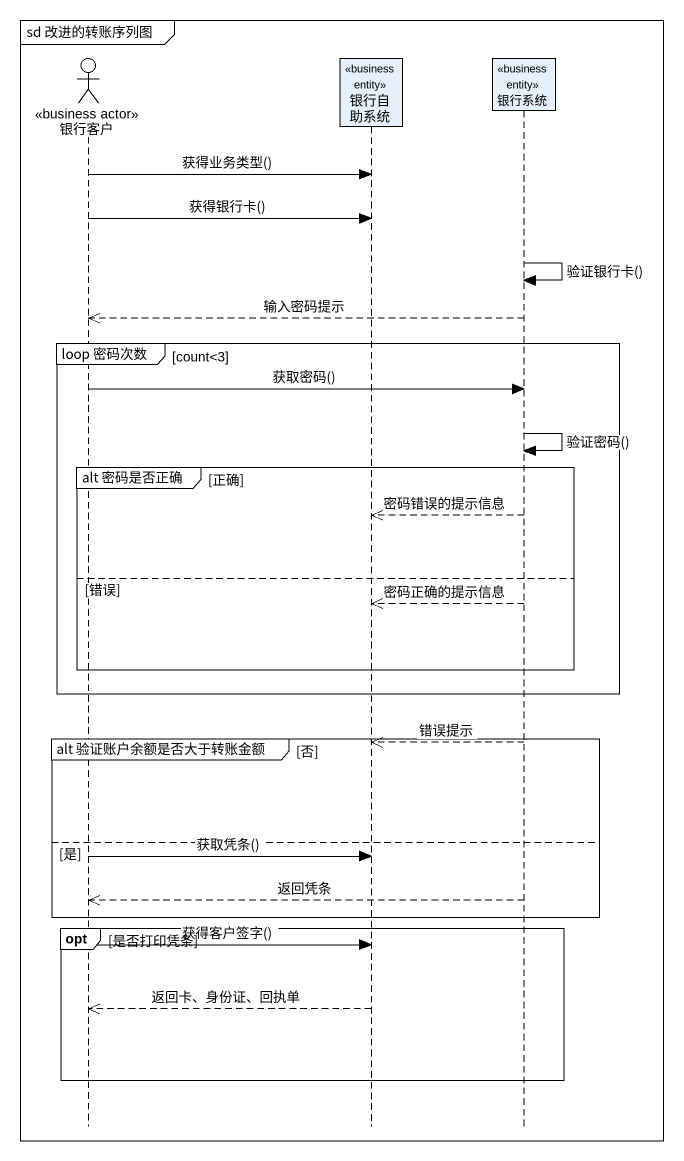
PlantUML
@startuml
mainframe sd 改进的转账序列图
hide footbox
actor 银行客户 <<business actor>>
participant 银行自助系统 <<business entity>>
participant 银行系统 <<business entity>>

银行客户 -> 银行自助系统 : 获得业务类型()
银行客户 -> 银行自助系统 : 获得银行卡()
银行系统 -> 银行系统 : 验证银行卡()
银行系统 -->> 银行客户 : 输入密码提示
group loop 密码次数 [count<3]
  银行客户 -> 银行系统 : 获取密码()
  银行系统 -> 银行系统 : 验证密码()
  group alt 密码是否正确 [正确]
    银行系统 -->> 银行自助系统 : 密码错误的提示信息
  else 错误
    银行系统 -->> 银行自助系统 : 密码正确的提示信息
  end
end
group alt 验证账户余额是否大于转账金额 [否]
  银行系统 -->> 银行自助系统 : 错误提示
else 是
  银行客户 -> 银行自助系统 : 获取凭条()
  银行系统 -->> 银行客户 : 返回凭条
end
opt 是否打印凭条
  银行客户 -> 银行自助系统 : 获得客户签字()
  银行自助系统 -->> 银行客户 : 返回卡、身份证、回执单
end
@enduml
